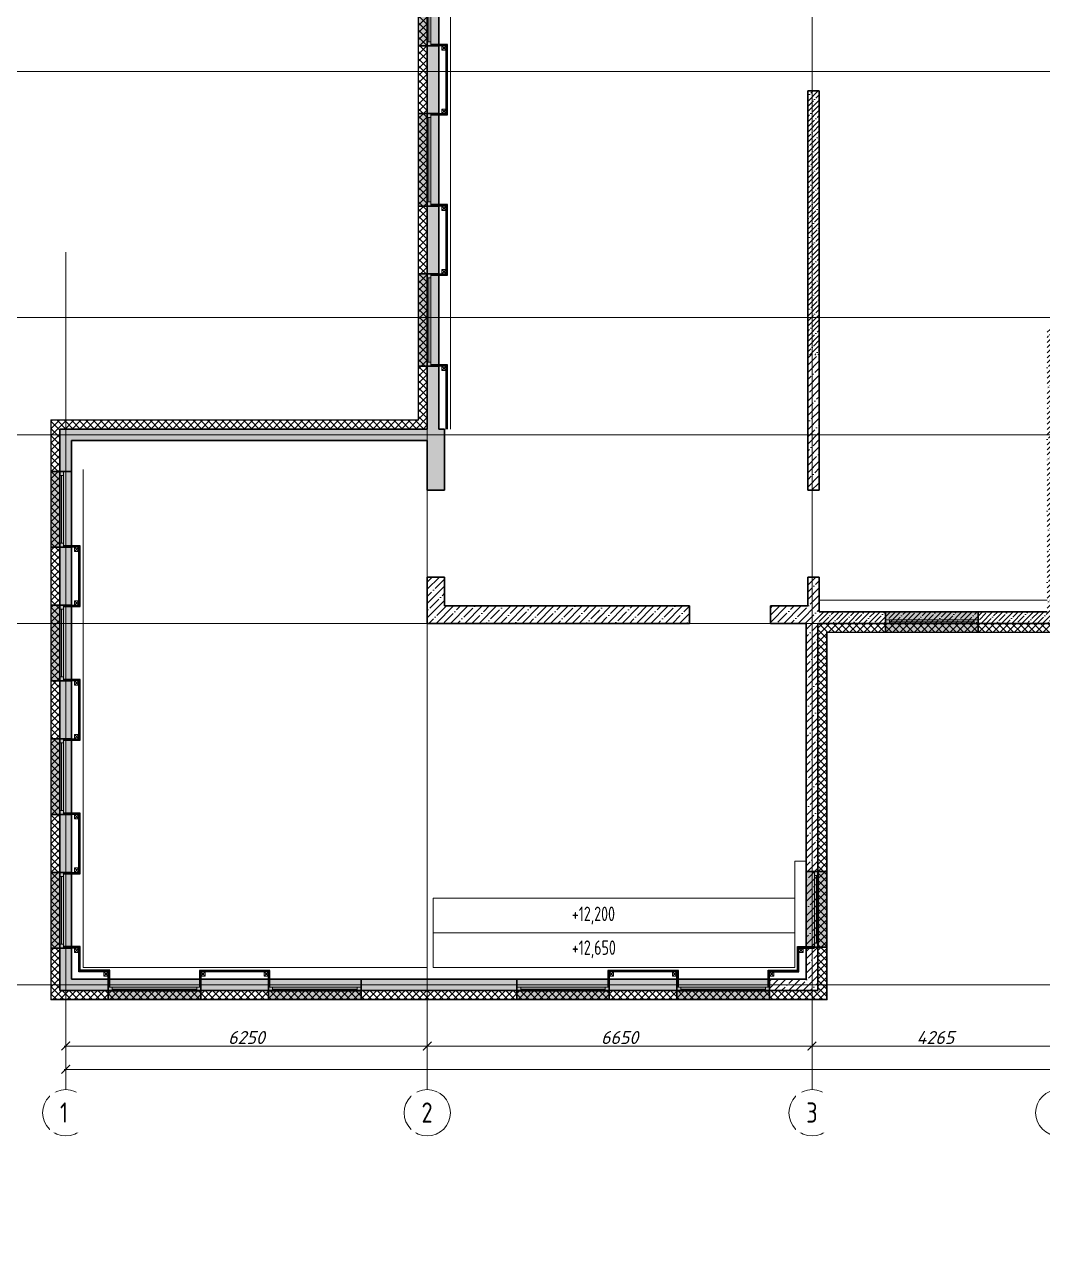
# Model space of a CAD drawing. Header units: millimetres. Extents: x 0 to 546, y 0 to 356.
# Drawn here: x 473.86 to 491.46, y 242.24 to 263.24 of the extents above; entities that cross this region are included whole.
import ezdxf
from ezdxf import colors
from ezdxf.entities.mleader import LeaderData, LeaderLine
from ezdxf.math import Vec2, Vec3

# ---------------------------------------------------------------- set-up
doc = ezdxf.new("R2010")
doc.units = ezdxf.units.MM
doc.linetypes.add('CENTER', pattern=[2, 1.25, -0.25, 0.25, -0.25])
for name, color, linetype, lineweight in [('_0', 250, 'Continuous', 9), ('АР_Навесной фасад', 147, 'Continuous', 5), ('АР_Окна БЛОК', 250, 'Continuous', 13), ('АР_Оси', 195, 'Continuous', 9), ('АР_Оси размеры', 164, 'Continuous', 9), ('АР_Отметки', 250, 'Continuous', 15), ('АР_Подоконники', 163, 'Continuous', 9), ('АР_Сущ Несущая стена', 216, 'Continuous', 30), ('АР_Утеплитель', 250, 'Continuous', 9), ('АР_Штриховка монолит', 250, 'Continuous', 9), ('ТХ_мебель_стац', 250, 'Continuous', 13)]:
    doc.layers.add(name, color=color, linetype=linetype, lineweight=lineweight)
doc.styles.add('ISOCPEUR', font='isocpeur.ttf', dxfattribs={"width": 0.7})
doc.styles.add('ГОСТ 2.304', font='isocpeur.ttf', dxfattribs={"width": 0.7})
doc.styles.add('Мой', font='isocpeui.ttf')
doc.dimstyles.new('Размер в модели', dxfattribs={"dimscale": 0.5, "dimtxt": 0.45, "dimasz": 0.3, "dimexe": 0.05, "dimexo": 0.05, "dimgap": 0.07, "dimtad": 1, "dimdec": 0, "dimlfac": 1000, "dimzin": 1, "dimdsep": 46, "dimtxsty": 'Мой', "dimblk": 'ARCHTICK', "dimcen": 0, "dimdle": 0.05, "dimclrd": 7, "dimclre": 7, "dimclrt": 7, "dimadec": 7, "dimazin": 0, "dimtfac": 1, "dimtdec": 0, "dimtmove": 0, "dimatfit": 3, "dimfxl": 1, "dimfxlon": 1, "dimtolj": 1, "dimtzin": 9, "dimlwd": 13, "dimlwe": -1, "dimarcsym": 1})
pattern_1 = [(45, (279.56179, 191.4235), (-0.08838835, 0.08838835), []), (45, (279.65018, 191.4235), (-0.08838835, 0.08838835), [0.15625, -0.03125, 0, -0.03125])]
pattern_2 = [(45, (256.17717, 191.4235), (-0.12374369, 0.12374369), []), (45, (256.30092, 191.4235), (-0.12374369, 0.12374369), [0.21875, -0.04375, 0, -0.04375])]

# ---------------------------------------------------------------- blocks, each defined once
blk = doc.blocks.new('_ArchTick')
at = {"color": 0, "linetype": 'ByBlock', "const_width": 0.15}
blk.add_lwpolyline([(-0.5, -0.5), (0.5, 0.5)], dxfattribs=at)
blk = doc.blocks.new('*D225')
at = {"layer": 'АР_Оси размеры', "color": 7, "ltscale": 100, "transparency": 16777216}
for p, q in [((474.572, 245.956), (474.572, 245.546)), ((480.822, 245.956), (480.822, 245.546))]:
    blk.add_line(p, q, dxfattribs=at)
at = {"layer": 'АР_Оси размеры', "color": 7, "lineweight": 13, "ltscale": 100, "transparency": 16777216}
blk.add_line((474.547, 245.571), (480.847, 245.571), dxfattribs=at)
at = {"layer": 'АР_Оси размеры', "color": 7, "lineweight": 13, "ltscale": 100, "transparency": 16777216, "xscale": 0.15, "yscale": 0.15, "zscale": 0.15, "rotation": 180}
blk.add_blockref('_ArchTick', (474.572, 245.571), dxfattribs=at)
at = {"layer": 'АР_Оси размеры', "color": 7, "lineweight": 13, "ltscale": 100, "transparency": 16777216, "xscale": 0.15, "yscale": 0.15, "zscale": 0.15}
blk.add_blockref('_ArchTick', (480.822, 245.571), dxfattribs=at)
at = {"layer": 'АР_Оси размеры', "color": 7, "ltscale": 100, "transparency": 16777216, "insert": (477.697, 245.718), "char_height": 0.225, "attachment_point": 5, "style": 'Мой'}
blk.add_mtext('\\A1;6250', dxfattribs=at)
blk = doc.blocks.new('*D226')
at = {"layer": 'АР_Оси размеры', "color": 7, "ltscale": 100, "transparency": 16777216}
for p, q in [((480.822, 245.956), (480.822, 245.546)), ((487.472, 246.071), (487.472, 245.546))]:
    blk.add_line(p, q, dxfattribs=at)
at = {"layer": 'АР_Оси размеры', "color": 7, "lineweight": 13, "ltscale": 100, "transparency": 16777216}
blk.add_line((480.797, 245.571), (487.497, 245.571), dxfattribs=at)
at = {"layer": 'АР_Оси размеры', "color": 7, "lineweight": 13, "ltscale": 100, "transparency": 16777216, "xscale": 0.15, "yscale": 0.15, "zscale": 0.15, "rotation": 180}
blk.add_blockref('_ArchTick', (480.822, 245.571), dxfattribs=at)
at = {"layer": 'АР_Оси размеры', "color": 7, "lineweight": 13, "ltscale": 100, "transparency": 16777216, "xscale": 0.15, "yscale": 0.15, "zscale": 0.15}
blk.add_blockref('_ArchTick', (487.472, 245.571), dxfattribs=at)
at = {"layer": 'АР_Оси размеры', "color": 7, "ltscale": 100, "transparency": 16777216, "insert": (484.147, 245.718), "char_height": 0.225, "attachment_point": 5, "style": 'Мой'}
blk.add_mtext('\\A1;6650', dxfattribs=at)
blk = doc.blocks.new('*D227')
at = {"layer": 'АР_Оси размеры', "color": 7, "ltscale": 100, "transparency": 16777216}
for p, q in [((487.472, 246.071), (487.472, 245.546)), ((491.737, 246.071), (491.737, 245.546))]:
    blk.add_line(p, q, dxfattribs=at)
at = {"layer": 'АР_Оси размеры', "color": 7, "lineweight": 13, "ltscale": 100, "transparency": 16777216}
blk.add_line((487.447, 245.571), (491.762, 245.571), dxfattribs=at)
at = {"layer": 'АР_Оси размеры', "color": 7, "lineweight": 13, "ltscale": 100, "transparency": 16777216, "xscale": 0.15, "yscale": 0.15, "zscale": 0.15, "rotation": 180}
blk.add_blockref('_ArchTick', (487.472, 245.571), dxfattribs=at)
at = {"layer": 'АР_Оси размеры', "color": 7, "lineweight": 13, "ltscale": 100, "transparency": 16777216, "xscale": 0.15, "yscale": 0.15, "zscale": 0.15}
blk.add_blockref('_ArchTick', (491.737, 245.571), dxfattribs=at)
at = {"layer": 'АР_Оси размеры', "color": 7, "ltscale": 100, "transparency": 16777216, "insert": (489.605, 245.718), "char_height": 0.225, "attachment_point": 5, "style": 'Мой'}
blk.add_mtext('\\A1;4265', dxfattribs=at)
blk = doc.blocks.new('*D202')
at = {"layer": 'АР_Оси размеры', "color": 7, "lineweight": 13, "ltscale": 100, "transparency": 16777216}
blk.add_line((474.547, 245.168), (543.012, 245.168), dxfattribs=at)
at = {"layer": 'АР_Оси размеры', "color": 7, "ltscale": 100, "transparency": 16777216}
for p, q in [((474.572, 244.868), (474.572, 245.193)), ((542.987, 244.868), (542.987, 245.193))]:
    blk.add_line(p, q, dxfattribs=at)
at = {"layer": 'АР_Оси размеры', "color": 7, "lineweight": 13, "ltscale": 100, "transparency": 16777216, "xscale": 0.15, "yscale": 0.15, "zscale": 0.15, "rotation": 180}
blk.add_blockref('_ArchTick', (474.572, 245.168), dxfattribs=at)
at = {"layer": 'АР_Оси размеры', "color": 7, "lineweight": 13, "ltscale": 100, "transparency": 16777216, "xscale": 0.15, "yscale": 0.15, "zscale": 0.15}
blk.add_blockref('_ArchTick', (542.987, 245.168), dxfattribs=at)
at = {"layer": 'АР_Оси размеры', "color": 7, "ltscale": 100, "transparency": 16777216, "insert": (508.78, 245.316), "char_height": 0.225, "attachment_point": 5, "style": 'Мой'}
blk.add_mtext('\\A1;68415', dxfattribs=at)
blk = doc.blocks.new('_DotSmall')
at = {"color": 0, "linetype": 'ByBlock', "const_width": 0.5}
blk.add_lwpolyline([(-0.0625, 0, 1), (0.0625, 0, 1)], format="xyb", close=True, dxfattribs=at)
blk = doc.blocks.new('A$Ce02d65bd')
at = {"ltscale": 100}
for points in [[(0, 0), (0, 75), (75, 75), (75, 0), (0, 0)], [(0, 0), (75, 75)], [(0, 75), (75, 0)]]:
    blk.add_lwpolyline(points, dxfattribs=at)
blk = doc.blocks.new('*U39')
at = {"true_color": 0xffffff}
h = blk.add_hatch(color=7, dxfattribs=at)
h.dxf.hatch_style = 1
h.paths.add_polyline_path([(-1600, -140), (0, -140), (0, 220), (-1600, 220)])
at = {"lineweight": 30}
for p, q in [((-1600, -140), (-1600, 220)), ((0, -140), (0, 220))]:
    blk.add_line(p, q, dxfattribs=at)
for p, q in [((0, 220), (-1600, 220)), ((-1600, 70), (0, 70)), ((-1600, 0), (0, 0)), ((-1530, 0), (-1530, 70)), ((-1530, 35), (-70, 35)), ((-70, 0), (-70, 70)), ((-1600, -140), (0, -140)), ((-1600, -140), (-1600, -140)), ((-1600, -140), (-1600, -140)), ((0, -140), (0, -140)), ((0, -140), (0, -140))]:
    blk.add_line(p, q)
blk = doc.blocks.new('*U40')
at = {"true_color": 0xffffff}
h = blk.add_hatch(color=7, dxfattribs=at)
h.dxf.hatch_style = 1
h.paths.add_polyline_path([(-1310, -140), (0, -140), (0, 220), (-1310, 220)])
at = {"lineweight": 30}
for p, q in [((-1310, -140), (-1310, 220)), ((0, -140), (0, 220))]:
    blk.add_line(p, q, dxfattribs=at)
for p, q in [((0, 220), (-1310, 220)), ((-1310, 70), (0, 70)), ((-1310, 0), (0, 0)), ((-1240, 0), (-1240, 70)), ((-1240, 35), (-70, 35)), ((-70, 0), (-70, 70)), ((-1310, -140), (0, -140)), ((-1310, -140), (-1310, -140)), ((-1310, -140), (-1310, -140)), ((0, -140), (0, -140)), ((0, -140), (0, -140))]:
    blk.add_line(p, q)
blk = doc.blocks.new('*U41')
at = {"true_color": 0xffffff}
h = blk.add_hatch(color=7, dxfattribs=at)
h.dxf.hatch_style = 1
h.paths.add_polyline_path([(-1310, 140), (0, 140), (0, -220), (-1310, -220)])
at = {"lineweight": 30}
for p, q in [((-1310, 140), (-1310, -220)), ((0, 140), (0, -220))]:
    blk.add_line(p, q, dxfattribs=at)
for p, q in [((-1310, 140), (0, 140)), ((-1310, 140), (-1310, 140)), ((-1310, 140), (-1310, 140)), ((-1310, 0), (0, 0)), ((0, 140), (0, 140)), ((0, 140), (0, 140)), ((-1310, -70), (0, -70)), ((-1240, 0), (-1240, -70)), ((-1240, -35), (-70, -35)), ((-70, 0), (-70, -70)), ((0, -220), (-1310, -220))]:
    blk.add_line(p, q)
blk = doc.blocks.new('*U42')
at = {"true_color": 0xffffff}
h = blk.add_hatch(color=7, dxfattribs=at)
h.dxf.hatch_style = 1
h.paths.add_polyline_path([(-1600, 140), (0, 140), (0, -220), (-1600, -220)])
at = {"lineweight": 30}
for p, q in [((-1600, 140), (-1600, -220)), ((0, 140), (0, -220))]:
    blk.add_line(p, q, dxfattribs=at)
for p, q in [((-1600, 140), (0, 140)), ((-1600, 140), (-1600, 140)), ((-1600, 140), (-1600, 140)), ((-1600, 0), (0, 0)), ((0, 140), (0, 140)), ((0, 140), (0, 140)), ((-1600, -70), (0, -70)), ((-1530, 0), (-1530, -70)), ((-1530, -35), (-70, -35)), ((-70, 0), (-70, -70)), ((0, -220), (-1600, -220))]:
    blk.add_line(p, q)
blk = doc.blocks.new('прпр')
at = {"layer": 'АР_Утеплитель', "ltscale": 100}
h = blk.add_hatch(dxfattribs=at)
h.set_pattern_fill('ANSI37', color=256, scale=0.7)
h.set_pattern_definition([(45, (-470.524225, 295.78271), (-0.061871843, 0.061871843), []), (135, (-470.524225, 295.78271), (-0.061871843, -0.061871843), [])])
h.paths.add_polyline_path([(474.4724, 256.2392), (480.8224, 256.2392), (480.8224, 274.1092), (486.4622, 274.1092), (486.4622, 274.2592), (480.6724, 274.2592), (480.6724, 256.3892), (474.3224, 256.3892), (474.3224, 246.3792), (487.7224, 246.3792), (487.7224, 252.7292), (495.8424, 252.7292), (495.8424, 257.9192), (504.1098, 257.9192), (504.1098, 257.6692), (504.2598, 257.6692), (504.2598, 258.0692), (495.6924, 258.0692), (495.6924, 252.8792), (487.5724, 252.8792), (487.5724, 246.5292), (474.4724, 246.5292)])
at = {"layer": 'АР_Штриховка монолит', "ltscale": 100}
h = blk.add_hatch(dxfattribs=at)
h.set_pattern_fill('ANSI35', scale=0.5)
h.set_pattern_definition(pattern_1)
h.paths.add_polyline_path([(481.0224, 273.9092), (480.8224, 273.9092), (480.8223, 256.2392), (474.4724, 256.2392), (474.4724, 256.0392), (474.6724, 256.0392), (480.8224, 256.0392), (480.8224, 255.1792), (481.1224, 255.1792), (481.1224, 256.2392), (481.0224, 256.2392)])
h = blk.add_hatch(dxfattribs=at)
h.set_pattern_fill('ANSI35', scale=0.5)
h.set_pattern_definition(pattern_1)
h.paths.add_polyline_path([(487.5974, 262.0842), (487.3974, 262.0842), (487.3974, 257.5168), (487.5974, 257.5168)])
h = blk.add_hatch(dxfattribs=at)
h.set_pattern_fill('ANSI35', scale=0.5)
h.set_pattern_definition(pattern_1)
h.paths.add_polyline_path([(495.4924, 253.0792), (491.7374, 253.0792), (491.7374, 257.9603), (491.5374, 257.9603), (491.5374, 253.0792), (487.5974, 253.0792), (487.5974, 252.8792), (495.4924, 252.8792)])
h = blk.add_hatch(dxfattribs=at)
h.set_pattern_fill('ANSI35', scale=0.7)
h.set_pattern_definition([(45, (-486.8054, 349.18908), (-0.123743687, 0.123743687), []), (45, (-486.68166, 349.18908), (-0.123743687, 0.123743687), [0.21875, -0.04375, 0, -0.04375])])
h.paths.add_polyline_path([(487.5974, 257.5342), (487.3974, 257.5342), (487.3974, 255.1792), (487.5974, 255.1792)])
h = blk.add_hatch(dxfattribs=at)
h.set_pattern_fill('ANSI35', scale=0.5)
h.set_pattern_definition(pattern_1)
h.paths.add_polyline_path([(474.6724, 256.0392), (474.4724, 256.0392), (474.4724, 246.5292), (486.6256, 246.5292), (486.6256, 246.7292), (474.6724, 246.7292)])
h = blk.add_hatch(dxfattribs=at)
h.set_pattern_fill('ANSI35', scale=0.7)
h.set_pattern_definition(pattern_2)
h.paths.add_polyline_path([(483.8238, 253.1792), (481.1224, 253.1792), (481.1224, 253.6792), (480.8224, 253.6792), (480.8224, 252.8792), (483.8238, 252.8792)])
h = blk.add_hatch(dxfattribs=at)
h.set_pattern_fill('ANSI35', scale=0.7)
h.set_pattern_definition([(45, (-481.8754, 356.62908), (-0.123743687, 0.123743687), []), (45, (-481.75166, 356.62908), (-0.123743687, 0.123743687), [0.21875, -0.04375, 0, -0.04375])])
h.paths.add_polyline_path([(486.7524, 252.8792), (487.3724, 252.8792), (487.3724, 246.7292), (486.7374, 246.7292), (486.7374, 246.5292), (487.5724, 246.5292), (487.5724, 252.8792), (487.5974, 252.8792), (487.5974, 253.0792), (487.5974, 253.6792), (487.3974, 253.6792), (487.3974, 253.1792), (486.7524, 253.1792)])
h = blk.add_hatch(dxfattribs=at)
h.set_pattern_fill('ANSI35', scale=0.7)
h.set_pattern_definition(pattern_2)
h.paths.add_polyline_path([(485.3524, 253.1792), (483.7674, 253.1792), (483.7674, 252.8792), (485.3524, 252.8792)])
for points in [[(480.8824, 261.6692), (481.1731, 261.6692), (481.1731, 262.8892), (480.8824, 262.8892)], [(480.8824, 261.6692), (481.1732, 261.6692), (481.1732, 262.8892), (480.8824, 262.8892)], [(480.8368, 261.6942), (481.1482, 261.6942), (481.1482, 262.8642), (480.7703, 262.8642)], [(480.8824, 261.6817), (481.1606, 261.6817), (481.1606, 262.8767), (480.8824, 262.8767)], [(480.8824, 261.6817), (481.1607, 261.6817), (481.1607, 262.8767), (480.8824, 262.8767)], [(480.8824, 261.6942), (481.1481, 261.6942), (481.1481, 262.8642), (480.8824, 262.8642)], [(480.8368, 258.9242), (481.1482, 258.9242), (481.1482, 260.0942), (480.7703, 260.0942)], [(480.8824, 258.8992), (481.1731, 258.8992), (481.1731, 260.1192), (480.8824, 260.1192)], [(480.8824, 258.8992), (481.1732, 258.8992), (481.1732, 260.1192), (480.8824, 260.1192)], [(480.8824, 258.9117), (481.1606, 258.9117), (481.1606, 260.1067), (480.8824, 260.1067)], [(480.8824, 258.9117), (481.1607, 258.9117), (481.1607, 260.1067), (480.8824, 260.1067)], [(480.8824, 258.9242), (481.1481, 258.9242), (481.1481, 260.0942), (480.8824, 260.0942)], [(481.1728, 256.2392), (481.1728, 257.3492), (480.882, 257.3492)], [(481.1603, 256.2392), (481.1603, 257.3367), (480.882, 257.3367)], [(481.1478, 256.2392), (481.1478, 257.3242), (480.882, 257.3242)], [(474.5323, 253.1691), (474.823, 253.1691), (474.823, 254.2191), (474.5323, 254.2191)], [(474.5323, 253.1691), (474.8231, 253.1691), (474.8231, 254.2191), (474.5323, 254.2191)], [(474.5323, 253.1816), (474.8105, 253.1816), (474.8105, 254.2066), (474.5323, 254.2066)], [(474.5323, 253.1816), (474.8106, 253.1816), (474.8106, 254.2066), (474.5323, 254.2066)], [(474.5323, 253.1941), (474.798, 253.1941), (474.798, 254.1941), (474.5323, 254.1941)], [(474.5323, 253.1941), (474.7981, 253.1941), (474.7981, 254.1941), (474.5323, 254.1941)], [(474.4866, 250.8841), (474.798, 250.8841), (474.798, 251.8841), (474.4201, 251.8841)], [(474.5322, 250.8591), (474.823, 250.8591), (474.823, 251.9091), (474.5322, 251.9091)], [(474.5322, 250.8591), (474.823, 250.8591), (474.823, 251.9091), (474.5322, 251.9091)], [(474.5322, 250.8716), (474.8105, 250.8716), (474.8105, 251.8966), (474.5322, 251.8966)], [(474.5322, 250.8716), (474.8105, 250.8716), (474.8105, 251.8966), (474.5322, 251.8966)], [(474.5322, 250.8841), (474.798, 250.8841), (474.798, 251.8841), (474.5322, 251.8841)], [(474.4867, 248.5741), (474.7981, 248.5741), (474.7981, 249.5741), (474.4202, 249.5741)], [(474.5322, 248.5491), (474.823, 248.5491), (474.823, 249.5991), (474.5322, 249.5991)], [(474.5322, 248.5616), (474.8105, 248.5616), (474.8105, 249.5866), (474.5322, 249.5866)], [(474.5322, 248.5741), (474.798, 248.5741), (474.798, 249.5741), (474.5322, 249.5741)], [(474.5323, 248.5491), (474.8231, 248.5491), (474.8231, 249.5991), (474.5323, 249.5991)], [(474.5323, 248.5616), (474.8106, 248.5616), (474.8106, 249.5866), (474.5323, 249.5866)], [(475.3324, 246.5892), (475.3324, 246.8799), (474.8231, 246.8799), (474.8231, 247.2891), (474.5324, 247.2891)], [(475.3324, 246.5892), (475.3324, 246.8799), (474.8231, 246.8799), (474.8231, 247.2891), (474.5324, 247.2891)], [(475.3199, 246.5892), (475.3199, 246.8674), (474.8106, 246.8674), (474.8106, 247.2766), (474.5324, 247.2766)], [(475.3199, 246.5892), (475.3199, 246.8674), (474.8106, 246.8674), (474.8106, 247.2766), (474.5324, 247.2766)], [(475.3074, 246.5893), (475.3074, 246.8549), (474.7981, 246.8549), (474.7981, 247.2641), (474.5324, 247.2641)], [(475.3074, 246.5893), (475.3074, 246.8549), (474.7981, 246.8549), (474.7981, 247.2641), (474.5324, 247.2641)], [(486.7124, 246.5892), (486.7124, 246.8799), (487.2217, 246.8799), (487.2217, 247.2891), (487.5124, 247.2891)], [(486.7249, 246.5892), (486.7249, 246.8674), (487.2342, 246.8674), (487.2342, 247.2766), (487.5124, 247.2766)], [(486.7374, 246.5893), (486.7374, 246.8549), (487.2467, 246.8549), (487.2467, 247.2641), (487.5124, 247.2641)], [(478.1024, 246.5892), (478.1024, 246.8783), (476.8824, 246.8783), (476.8824, 246.5892)], [(478.0899, 246.5892), (478.0899, 246.8658), (476.8949, 246.8658), (476.8949, 246.5892)], [(478.0774, 246.6088), (478.0774, 246.8533), (476.9074, 246.8533), (476.9074, 246.6464)], [(485.1624, 246.5892), (485.1624, 246.8783), (483.9424, 246.8783), (483.9424, 246.5892)], [(485.1499, 246.5892), (485.1499, 246.8658), (483.9549, 246.8658), (483.9549, 246.5892)], [(485.1374, 246.6088), (485.1374, 246.8533), (483.9674, 246.8533), (483.9674, 246.6464)]]:
    blk.add_lwpolyline(points)
at = {"layer": 'АР_Навесной фасад', "ltscale": 100}
for p, q in [((480.6624, 256.3992), (480.6624, 274.2692)), ((480.6724, 256.3892), (480.6724, 274.2592)), ((474.312, 256.3992), (480.6624, 256.3992)), ((474.322, 256.3892), (480.6724, 256.3892)), ((487.7224, 252.7292), (495.8424, 252.7292)), ((487.7224, 246.3792), (487.7224, 252.7292)), ((487.7324, 252.7192), (495.8524, 252.7192)), ((487.7324, 246.3692), (487.7324, 252.7192))]:
    blk.add_line(p, q, dxfattribs=at)
at = {"layer": 'АР_Навесной фасад', "color": 18, "ltscale": 100, "true_color": 0x000000}
for points in [[(474.3124, 246.3692), (474.312, 256.3992)], [(474.3224, 246.3792), (474.322, 256.3892)], [(487.7324, 246.3692), (474.3124, 246.3692)], [(487.7224, 246.3792), (474.3224, 246.3792)]]:
    blk.add_lwpolyline(points, dxfattribs=at)
at = {"layer": 'АР_Оси', "linetype": 'CENTER', "ltscale": 1000}
for p, q in [((480.8224, 244.8179), (480.8224, 278.7018)), ((487.4724, 244.8179), (487.4724, 274.2004)), ((462.0087, 262.4192), (545.6058, 262.4192)), ((474.5724, 244.8179), (474.5724, 259.296)), ((462.0087, 258.1692), (545.6058, 258.1692)), ((462.0087, 256.1392), (545.6058, 256.1392)), ((462.0087, 252.8792), (545.6058, 252.8792)), ((462.0087, 246.6292), (545.6058, 246.6292))]:
    blk.add_line(p, q, dxfattribs=at)
at = {"layer": 'АР_Оси', "ltscale": 0.5}
for centre in [(474.5724, 244.4179), (480.8224, 244.4179), (487.4724, 244.4179), (491.7374, 244.4179)]:
    blk.add_circle(centre, 0.4, dxfattribs=at)
at = {"layer": 'АР_Подоконники', "ltscale": 100}
for p, q in [((481.2224, 256.2392), (481.2224, 264.5642)), ((474.8724, 246.9292), (474.8724, 255.5369)), ((491.5374, 253.2792), (487.5974, 253.2792)), ((487.1724, 246.9292), (487.1724, 248.7683)), ((487.3724, 248.7683), (487.1724, 248.7683)), ((474.8724, 246.9292), (480.8224, 246.9292)), ((480.9424, 246.9292), (487.1724, 246.9292))]:
    blk.add_line(p, q, dxfattribs=at)
at = {"layer": 'АР_Сущ Несущая стена', "color": 7, "ltscale": 100}
for p, q in [((480.8224, 256.2392), (480.8224, 274.1092)), ((481.0224, 256.2392), (481.0224, 273.9092)), ((487.3974, 257.25), (487.3974, 262.0842)), ((487.3974, 262.0842), (487.5974, 262.0842)), ((487.5974, 257.25), (487.5974, 262.0842)), ((487.3974, 255.1792), (487.3974, 257.5342)), ((487.5974, 255.1792), (487.5974, 257.5342)), ((474.4724, 246.5292), (474.4724, 256.2392)), ((474.4724, 256.2392), (480.8224, 256.2392)), ((481.0224, 256.2392), (481.1224, 256.2392)), ((481.1224, 256.2392), (481.1224, 255.1792)), ((474.6724, 246.7292), (474.6724, 256.0392)), ((474.6724, 256.0392), (480.8224, 256.0392)), ((480.8224, 256.0392), (480.8224, 255.1792)), ((480.8224, 255.1792), (481.1224, 255.1792)), ((487.3974, 255.1792), (487.5974, 255.1792)), ((480.8224, 253.6792), (480.8224, 252.8792)), ((480.8224, 253.6792), (481.1224, 253.6792)), ((481.1224, 253.6792), (481.1224, 253.1792)), ((487.3974, 253.1792), (487.3974, 253.6792)), ((487.3974, 253.6792), (487.5974, 253.6792)), ((487.5974, 253.0792), (487.5974, 253.6792)), ((481.1224, 253.1792), (483.9364, 253.1792)), ((483.7674, 253.1792), (485.3524, 253.1792)), ((485.3524, 252.8792), (485.3524, 253.1792)), ((486.7524, 253.1792), (487.3974, 253.1792)), ((486.7524, 252.8792), (486.7524, 253.1792)), ((487.5974, 253.0792), (491.5374, 253.0792)), ((480.8224, 252.8792), (483.9364, 252.8792)), ((483.7674, 252.8792), (485.3524, 252.8792)), ((486.7524, 252.8792), (487.3724, 252.8792)), ((487.3724, 246.7292), (487.3724, 252.8792)), ((487.5724, 252.8792), (495.6924, 252.8792)), ((487.5724, 246.5292), (487.5724, 252.8792)), ((474.6724, 246.7292), (487.3724, 246.7292)), ((474.4724, 246.5292), (487.5724, 246.5292))]:
    blk.add_line(p, q, dxfattribs=at)
at = {"layer": 'ТХ_мебель_стац'}
for points in [[(480.9224, 247.5292), (487.1724, 247.5292), (487.1724, 248.1292), (480.9224, 248.1292)], [(480.9224, 246.9292), (487.1724, 246.9292), (487.1724, 247.5292), (480.9224, 247.5292)]]:
    blk.add_lwpolyline(points, close=True, dxfattribs=at)
at = {"layer": '_0', "color": 1, "lineweight": -3, "ltscale": 500, "yscale": 0.001, "zscale": 0.001}
for p, xscale, rotation in [((481.1481, 262.7892), 0.001, 89.99999999999999), ((481.1482, 262.7892), 0.001, 89.99999999999999), ((481.1481, 261.6942), 0.001, 89.99999999999999), ((481.1482, 261.6942), 0.001, 89.99999999999999), ((481.1481, 260.0192), 0.001, 89.99999999999999), ((481.1482, 260.0192), 0.001, 89.99999999999999), ((481.1481, 258.9242), 0.001, 89.99999999999999), ((481.1482, 258.9242), 0.001, 89.99999999999999), ((481.1478, 257.2492), 0.001, 89.99999999999999), ((474.798, 254.1191), 0.001, 89.99999999999999), ((474.7981, 254.1191), 0.001, 89.99999999999999), ((474.798, 253.1941), 0.001, 89.99999999999999), ((474.7981, 253.1941), 0.001, 89.99999999999999), ((474.798, 251.8091), 0.001, 89.99999999999999), ((474.798, 251.8091), 0.001, 89.99999999999999), ((474.798, 250.8841), 0.001, 89.99999999999999), ((474.798, 250.8841), 0.001, 89.99999999999999), ((474.798, 249.4991), 0.001, 89.99999999999999), ((474.7981, 249.4991), 0.001, 89.99999999999999), ((474.798, 248.5741), 0.001, 89.99999999999999), ((474.7981, 248.5741), 0.001, 89.99999999999999), ((474.798, 247.1891), 0.001, 89.99999999999999), ((474.7981, 247.1891), 0.001, 89.99999999999999), ((474.7981, 247.1891), 0.001, 89.99999999999999), ((487.2467, 247.1891), -0.001, 269.9999999999999), ((475.3074, 246.8549), 0.001, 180), ((475.3074, 246.8549), 0.001, 180), ((476.9824, 246.8533), 0.001, 180), ((478.0774, 246.8533), 0.001, 180), ((484.0424, 246.8533), 0.001, 180), ((485.1374, 246.8533), 0.001, 180), ((486.7374, 246.8549), -0.001, 180)]:
    blk.add_blockref('A$Ce02d65bd', p, dxfattribs=dict(at, xscale=xscale, rotation=rotation))
at = {"layer": 'АР_Окна БЛОК', "yscale": 0.001, "zscale": 0.001}
for name, p, xscale, rotation in [('*U42', (480.8824, 262.8642), 0.001, 269.9999999999999), ('*U42', (480.8824, 260.0942), 0.001, 269.9999999999999), ('*U42', (480.8824, 257.3242), 0.001, 269.9999999999999), ('*U41', (474.5323, 254.1941), 0.001, 269.9999999999999), ('*U41', (474.5323, 251.8841), 0.001, 269.9999999999999), ('*U39', (490.3424, 252.9392), -0.001, 180), ('*U41', (474.5323, 249.5741), 0.001, 269.9999999999999), ('*U41', (474.5324, 247.2641), 0.001, 269.9999999999999), ('*U40', (487.5124, 248.5892), -0.001, 269.9999999999999), ('*U39', (476.9074, 246.5892), -0.001, 180), ('*U39', (479.6774, 246.5892), -0.001, 180), ('*U39', (483.9674, 246.5892), -0.001, 180), ('*U39', (486.7374, 246.5892), -0.001, 180)]:
    blk.add_blockref(name, p, dxfattribs=dict(at, xscale=xscale, rotation=rotation))
at = {"layer": 'АР_Оси размеры', "ltscale": 100}
for base, p1, p2, picture, middle in [((487.4724, 245.5706), (480.8224, 245.9805), (487.4724, 246.3944), '*D226', (484.1474, 245.7181)), ((491.7374, 245.5706), (487.4724, 246.3944), (491.7374, 246.3944), '*D227', (489.6049, 245.7181)), ((480.8224, 245.5706), (474.5724, 245.9805), (480.8224, 245.9805), '*D225', (477.6974, 245.7181))]:
    dim = blk.add_linear_dim(base=base, p1=p1, p2=p2, dimstyle='Размер в модели', dxfattribs=at)
    dim.commit()
    dim.dimension.update_dxf_attribs({"geometry": picture, "text_midpoint": middle})
at = {"layer": 'АР_Оси', "char_height": 0.35, "attachment_point": 1, "line_spacing_factor": 1.149209, "style": 'ГОСТ 2.304', "bg_fill": 2}
for s, insert in [('{\\W0.8;1}', (474.4726, 244.5957)), ('{\\W0.8;3}', (487.3726, 244.5957))]:
    blk.add_mtext(s, dxfattribs=dict(at, insert=insert))
at = {"layer": 'АР_Оси', "insert": (480.7226, 244.5957), "char_height": 0.35, "width": 0.114629, "attachment_point": 1, "line_spacing_factor": 1.149209, "style": 'ГОСТ 2.304', "bg_fill": 2}
blk.add_mtext('{\\W0.8;2}', dxfattribs=at)
at = {"layer": 'АР_Оси размеры', "ltscale": 100}
dim = blk.add_linear_dim(base=(542.9874, 245.1685), p1=(474.5724, 244.8429), p2=(542.9874, 244.8429), dimstyle='Размер в модели', dxfattribs=at)
dim.commit()
dim.dimension.update_dxf_attribs({"geometry": '*D202', "text_midpoint": (508.7799, 245.316)})
at = {"layer": 'АР_Отметки'}
ml = blk.add_multileader_mtext('Standard', dxfattribs=at)
ml.set_content('Л.4', color=256, style='ISOCPEUR')
ml.set_leader_properties(color=256, linetype='Continuous', lineweight=-1)
ml.set_arrow_properties(name='DOTSMALL')
ml.build(insert=Vec2(0, 0))
ml.multileader.update_dxf_attribs({"has_text_frame": 1, "text_left_attachment_type": 4, "text_right_attachment_type": 4, "dogleg_length": 100, "arrow_head_size": 0.18})
ctx = ml.context
ctx.base_point, ctx.char_height, ctx.arrow_head_size, ctx.landing_gap_size, ctx.plane_origin = Vec3(147622.5144, 168748.553), 0.25, 0.18, 0.05, Vec3(526.7959, 309.402)
ctx.left_attachment, ctx.right_attachment = 4, 4
notes = []
notes.append((ctx, [(0, (0, 0, 0), (0, 0), (1, 0), 1, [])]))
ctx.mtext.insert, ctx.mtext.width, ctx.mtext.line_spacing_style, ctx.mtext.flow_direction = Vec3(499.4622, 321.3584), 0.852697, 2, 5
ml = blk.add_multileader_mtext('Standard', dxfattribs=at)
ml.set_content('+11,550', color=256, style='ISOCPEUR')
ml.set_leader_properties(color=256, linetype='Continuous', lineweight=-1)
ml.set_arrow_properties(name='DOTSMALL')
ml.build(insert=Vec2(0, 0))
ml.multileader.update_dxf_attribs({"has_text_frame": 1, "text_left_attachment_type": 4, "text_right_attachment_type": 4, "dogleg_length": 100, "arrow_head_size": 0.18})
ctx = ml.context
ctx.base_point, ctx.char_height, ctx.arrow_head_size, ctx.landing_gap_size, ctx.plane_origin = Vec3(147621.9099, 168747.9026), 0.25, 0.18, 0.05, Vec3(496.6465, 319.7835)
ctx.left_attachment, ctx.right_attachment = 4, 4
notes.append((ctx, [(0, (0, 0, 0), (0, 0), (1, 0), 1, [])]))
ctx.mtext.insert, ctx.mtext.width, ctx.mtext.line_spacing_style, ctx.mtext.flow_direction = Vec3(498.8577, 320.708), 0.852697, 2, 5
ml = blk.add_multileader_mtext('Standard', dxfattribs=at)
ml.set_content('+11,550', color=256, style='ISOCPEUR')
ml.set_leader_properties(color=256, linetype='Continuous', lineweight=-1)
ml.set_arrow_properties(name='DOTSMALL')
ml.build(insert=Vec2(0, 0))
ml.multileader.update_dxf_attribs({"has_text_frame": 1, "text_left_attachment_type": 4, "text_right_attachment_type": 4, "dogleg_length": 100, "arrow_head_size": 0.18})
ctx = ml.context
ctx.base_point, ctx.char_height, ctx.arrow_head_size, ctx.landing_gap_size, ctx.plane_origin = Vec3(147621.9099, 168747.9026), 0.25, 0.18, 0.05, Vec3(496.6465, 319.7835)
ctx.left_attachment, ctx.right_attachment = 4, 4
notes.append((ctx, [(0, (0, 0, 0), (0, 0), (1, 0), 1, [])]))
ctx.mtext.insert, ctx.mtext.width, ctx.mtext.line_spacing_style, ctx.mtext.flow_direction = Vec3(498.8577, 320.708), 0.852697, 2, 5
ml = blk.add_multileader_mtext('Standard', dxfattribs=at)
ml.set_content('+13,200', color=256, style='ISOCPEUR')
ml.set_leader_properties(color=256, linetype='Continuous', lineweight=-1)
ml.set_arrow_properties(name='DOTSMALL')
ml.build(insert=Vec2(0, 0))
ml.multileader.update_dxf_attribs({"has_text_frame": 1, "text_left_attachment_type": 4, "text_right_attachment_type": 4, "dogleg_length": 100, "arrow_head_size": 0.18})
ctx = ml.context
ctx.base_point, ctx.char_height, ctx.arrow_head_size, ctx.landing_gap_size, ctx.plane_origin = Vec3(147627.0658, 168747.8362), 0.25, 0.18, 0.05, Vec3(501.6465, 320.5285)
ctx.left_attachment, ctx.right_attachment = 4, 4
notes.append((ctx, [(0, (0, 0, 0), (0, 0), (1, 0), 1, [])]))
ctx.mtext.insert, ctx.mtext.width, ctx.mtext.line_spacing_style, ctx.mtext.flow_direction = Vec3(504.0135, 320.6416), 0.852697, 2, 5
ml = blk.add_multileader_mtext('Standard', dxfattribs=at)
ml.set_content('+13,340', color=256, style='ISOCPEUR')
ml.set_leader_properties(color=256, linetype='Continuous', lineweight=-1)
ml.set_arrow_properties(name='DOTSMALL')
ml.build(insert=Vec2(0, 0))
ml.multileader.update_dxf_attribs({"has_text_frame": 1, "text_left_attachment_type": 4, "text_right_attachment_type": 4, "dogleg_length": 100, "arrow_head_size": 0.18})
ctx = ml.context
ctx.base_point, ctx.char_height, ctx.arrow_head_size, ctx.landing_gap_size, ctx.plane_origin = Vec3(147626.95, 168746.2444), 0.25, 0.18, 0.05, Vec3(502.3289, 319.0113)
ctx.left_attachment, ctx.right_attachment = 4, 4
notes.append((ctx, [(0, (0, 0, 0), (0, 0), (1, 0), 1, [])]))
ctx.mtext.insert, ctx.mtext.width, ctx.mtext.line_spacing_style, ctx.mtext.flow_direction = Vec3(503.8977, 319.0498), 0.852697, 2, 5
ml = blk.add_multileader_mtext('Standard', dxfattribs=at)
ml.set_content('+13,340', color=256, style='ISOCPEUR')
ml.set_leader_properties(color=256, linetype='Continuous', lineweight=-1)
ml.set_arrow_properties(name='DOTSMALL')
ml.build(insert=Vec2(0, 0))
ml.multileader.update_dxf_attribs({"has_text_frame": 1, "text_left_attachment_type": 4, "text_right_attachment_type": 4, "dogleg_length": 100, "arrow_head_size": 0.18})
ctx = ml.context
ctx.base_point, ctx.char_height, ctx.arrow_head_size, ctx.landing_gap_size, ctx.plane_origin = Vec3(147616.3096, 168716.4154), 0.25, 0.18, 0.05, Vec3(493.126, 287.1768)
ctx.left_attachment, ctx.right_attachment = 4, 4
notes.append((ctx, [(0, (0, 0, 0), (0, 0), (1, 0), 1, [])]))
ctx.mtext.insert, ctx.mtext.width, ctx.mtext.defined_height, ctx.mtext.line_spacing_style, ctx.mtext.flow_direction = Vec3(493.2574, 289.2208), 0.696035, 0.7765, 2, 5
ml = blk.add_multileader_mtext('Standard', dxfattribs=at)
ml.set_content('+9,800', color=256, style='ISOCPEUR')
ml.set_leader_properties(color=256, linetype='Continuous', lineweight=-1)
ml.set_arrow_properties(name='DOTSMALL')
ml.build(insert=Vec2(0, 0))
ml.multileader.update_dxf_attribs({"has_text_frame": 1, "text_left_attachment_type": 4, "text_right_attachment_type": 4, "dogleg_length": 100, "arrow_head_size": 0.18})
ctx = ml.context
ctx.base_point, ctx.char_height, ctx.arrow_head_size, ctx.landing_gap_size, ctx.plane_origin = Vec3(147652.2274, 168700.8602), 0.25, 0.18, 0.05, Vec3(528.8758, 272.6715)
ctx.left_attachment, ctx.right_attachment = 4, 4
notes.append((ctx, [(0, (0, 0, 0), (0, 0), (1, 0), 1, [])]))
ctx.mtext.insert, ctx.mtext.width, ctx.mtext.line_spacing_style, ctx.mtext.flow_direction = Vec3(529.1751, 273.6656), 0.852697, 2, 5
ml = blk.add_multileader_mtext('Standard', dxfattribs=at)
ml.set_content('+9,800', color=256, style='ISOCPEUR')
ml.set_leader_properties(color=256, linetype='Continuous', lineweight=-1)
ml.set_arrow_properties(name='DOTSMALL')
ml.build(insert=Vec2(0, 0))
ml.multileader.update_dxf_attribs({"has_text_frame": 1, "text_left_attachment_type": 4, "text_right_attachment_type": 4, "dogleg_length": 100, "arrow_head_size": 0.18})
ctx = ml.context
ctx.base_point, ctx.char_height, ctx.arrow_head_size, ctx.landing_gap_size, ctx.plane_origin = Vec3(147652.2274, 168700.8602), 0.25, 0.18, 0.05, Vec3(528.8758, 272.6715)
ctx.left_attachment, ctx.right_attachment = 4, 4
notes.append((ctx, [(0, (0, 0, 0), (0, 0), (1, 0), 1, [])]))
ctx.mtext.insert, ctx.mtext.width, ctx.mtext.line_spacing_style, ctx.mtext.flow_direction = Vec3(529.1751, 273.6656), 0.852697, 2, 5
ml = blk.add_multileader_mtext('Standard', dxfattribs=at)
ml.set_content('Л.2', color=256, style='ISOCPEUR')
ml.set_leader_properties(color=256, linetype='Continuous', lineweight=-1)
ml.set_arrow_properties(name='DOTSMALL')
ml.build(insert=Vec2(0, 0))
ml.multileader.update_dxf_attribs({"has_text_frame": 1, "text_left_attachment_type": 4, "text_right_attachment_type": 4, "dogleg_length": 100, "arrow_head_size": 0.18})
ctx = ml.context
ctx.base_point, ctx.char_height, ctx.arrow_head_size, ctx.landing_gap_size, ctx.plane_origin = Vec3(147611.0807, 168700.8497), 0.25, 0.18, 0.05, Vec3(513.7737, 259.8554)
ctx.left_attachment, ctx.right_attachment = 4, 4
notes.append((ctx, [(0, (0, 0, 0), (0, 0), (1, 0), 1, [])]))
ctx.mtext.insert, ctx.mtext.width, ctx.mtext.line_spacing_style, ctx.mtext.flow_direction = Vec3(488.0284, 273.6551), 0.852697, 2, 5
ml = blk.add_multileader_mtext('Standard', dxfattribs=at)
ml.set_content('+9,800', color=256, style='ISOCPEUR')
ml.set_leader_properties(color=256, linetype='Continuous', lineweight=-1)
ml.set_arrow_properties(name='DOTSMALL')
ml.build(insert=Vec2(0, 0))
ml.multileader.update_dxf_attribs({"has_text_frame": 1, "text_left_attachment_type": 4, "text_right_attachment_type": 4, "dogleg_length": 100, "arrow_head_size": 0.18})
ctx = ml.context
ctx.base_point, ctx.char_height, ctx.arrow_head_size, ctx.landing_gap_size, ctx.plane_origin = Vec3(147613.383, 168700.4602), 0.25, 0.18, 0.05, Vec3(487.1318, 272.0002)
ctx.left_attachment, ctx.right_attachment = 4, 4
notes.append((ctx, [(0, (0, 0, 0), (0, 0), (1, 0), 1, [])]))
ctx.mtext.insert, ctx.mtext.width, ctx.mtext.line_spacing_style, ctx.mtext.flow_direction = Vec3(490.3308, 273.2656), 0.852697, 2, 5
ml = blk.add_multileader_mtext('Standard', dxfattribs=at)
ml.set_content('Л.1', color=256, style='ISOCPEUR')
ml.set_leader_properties(color=256, linetype='Continuous', lineweight=-1)
ml.set_arrow_properties(name='DOTSMALL')
ml.build(insert=Vec2(0, 0))
ml.multileader.update_dxf_attribs({"has_text_frame": 1, "text_left_attachment_type": 4, "text_right_attachment_type": 4, "dogleg_length": 100, "arrow_head_size": 0.18})
ctx = ml.context
ctx.base_point, ctx.char_height, ctx.arrow_head_size, ctx.landing_gap_size, ctx.plane_origin = Vec3(147649.4614, 168700.0798), 0.25, 0.18, 0.05, Vec3(551.7493, 260.3104)
ctx.left_attachment, ctx.right_attachment = 4, 4
notes.append((ctx, [(0, (0, 0, 0), (0, 0), (1, 0), 1, [])]))
ctx.mtext.insert, ctx.mtext.width, ctx.mtext.line_spacing_style, ctx.mtext.flow_direction = Vec3(526.4092, 272.8852), 0.852697, 2, 5
ml = blk.add_multileader_mtext('Standard', dxfattribs=at)
ml.set_content('+11,750', color=256, style='ISOCPEUR')
ml.set_leader_properties(color=256, linetype='Continuous', lineweight=-1)
ml.set_arrow_properties(name='DOTSMALL')
ml.build(insert=Vec2(0, 0))
ml.multileader.update_dxf_attribs({"has_text_frame": 1, "text_left_attachment_type": 4, "text_right_attachment_type": 4, "dogleg_length": 100, "arrow_head_size": 0.18})
ctx = ml.context
ctx.base_point, ctx.char_height, ctx.arrow_head_size, ctx.landing_gap_size, ctx.plane_origin = Vec3(147650.37, 168695.2432), 0.25, 0.18, 0.05, Vec3(527.7468, 265.0962)
ctx.left_attachment, ctx.right_attachment = 4, 4
notes.append((ctx, [(0, (0, 0, 0), (0, 0), (1, 0), 1, [])]))
ctx.mtext.insert, ctx.mtext.width, ctx.mtext.line_spacing_style, ctx.mtext.flow_direction = Vec3(527.3177, 268.0487), 0.852697, 2, 5
ml = blk.add_multileader_mtext('Standard', dxfattribs=at)
ml.set_content('+11,750', color=256, style='ISOCPEUR')
ml.set_leader_properties(color=256, linetype='Continuous', lineweight=-1)
ml.set_arrow_properties(name='DOTSMALL')
ml.build(insert=Vec2(0, 0))
ml.multileader.update_dxf_attribs({"has_text_frame": 1, "text_left_attachment_type": 4, "text_right_attachment_type": 4, "dogleg_length": 100, "arrow_head_size": 0.18})
ctx = ml.context
ctx.base_point, ctx.char_height, ctx.arrow_head_size, ctx.landing_gap_size, ctx.plane_origin = Vec3(147611.6962, 168695.2212), 0.25, 0.18, 0.05, Vec3(490.0016, 266.6202)
ctx.left_attachment, ctx.right_attachment = 4, 4
notes.append((ctx, [(0, (0, 0, 0), (0, 0), (1, 0), 1, [])]))
ctx.mtext.insert, ctx.mtext.width, ctx.mtext.defined_height, ctx.mtext.line_spacing_style, ctx.mtext.flow_direction = Vec3(488.644, 268.0267), 0.696035, 0.9125, 2, 5
ml = blk.add_multileader_mtext('Standard', dxfattribs=at)
ml.set_content('+11,750', color=256, style='ISOCPEUR')
ml.set_leader_properties(color=256, linetype='Continuous', lineweight=-1)
ml.set_arrow_properties(name='DOTSMALL')
ml.build(insert=Vec2(0, 0))
ml.multileader.update_dxf_attribs({"has_text_frame": 1, "text_left_attachment_type": 4, "text_right_attachment_type": 4, "dogleg_length": 100, "arrow_head_size": 0.18})
ctx = ml.context
ctx.base_point, ctx.char_height, ctx.arrow_head_size, ctx.landing_gap_size, ctx.plane_origin = Vec3(147631.9906, 168691.3685), 0.25, 0.18, 0.05, Vec3(509.3675, 261.2214)
ctx.left_attachment, ctx.right_attachment = 4, 4
notes.append((ctx, [(0, (0, 0, 0), (0, 0), (1, 0), 1, [])]))
ctx.mtext.insert, ctx.mtext.width, ctx.mtext.line_spacing_style, ctx.mtext.flow_direction = Vec3(508.9384, 264.1739), 0.852697, 2, 5
ml = blk.add_multileader_mtext('Standard', dxfattribs=at)
ml.set_content('+12,200', color=256, style='ISOCPEUR')
ml.set_leader_properties(color=256, linetype='Continuous', lineweight=-1)
ml.set_arrow_properties(name='DOTSMALL')
ml.build(insert=Vec2(0, 0))
ml.multileader.update_dxf_attribs({"has_text_frame": 1, "text_left_attachment_type": 4, "text_right_attachment_type": 4, "dogleg_length": 100, "arrow_head_size": 0.18})
ctx = ml.context
ctx.base_point, ctx.char_height, ctx.arrow_head_size, ctx.landing_gap_size, ctx.plane_origin, ctx.plane_x_axis, ctx.plane_y_axis = Vec3(147637.1535, 168687.7398), 0.25, 0.18, 0.05, Vec3(526.1988, 285.4478), Vec3(0, 1), Vec3(-1, 0)
ctx.left_attachment, ctx.right_attachment = 4, 4
notes.append((ctx, [(0, (0, 0, 0), (0, 0), (1, 0), 1, [])]))
ctx.mtext.insert, ctx.mtext.text_direction, ctx.mtext.rotation, ctx.mtext.width, ctx.mtext.line_spacing_style, ctx.mtext.flow_direction = Vec3(513.7179, 260.2619), Vec3(0, 1), 1.5707963, 0.852697, 2, 5
ml = blk.add_multileader_mtext('Standard', dxfattribs=at)
ml.set_content('+12,200', color=256, style='ISOCPEUR')
ml.set_leader_properties(color=256, linetype='Continuous', lineweight=-1)
ml.set_arrow_properties(name='DOTSMALL')
ml.build(insert=Vec2(0, 0))
ml.multileader.update_dxf_attribs({"has_text_frame": 1, "text_left_attachment_type": 4, "text_right_attachment_type": 4, "dogleg_length": 100, "arrow_head_size": 0.18})
ctx = ml.context
ctx.base_point, ctx.char_height, ctx.arrow_head_size, ctx.landing_gap_size, ctx.plane_origin, ctx.plane_x_axis, ctx.plane_y_axis = Vec3(147627.526, 168687.6328), 0.25, 0.18, 0.05, Vec3(516.5713, 285.3408), Vec3(0, 1), Vec3(-1, 0)
ctx.left_attachment, ctx.right_attachment = 4, 4
notes.append((ctx, [(0, (0, 0, 0), (0, 0), (1, 0), 1, [])]))
ctx.mtext.insert, ctx.mtext.text_direction, ctx.mtext.rotation, ctx.mtext.width, ctx.mtext.line_spacing_style, ctx.mtext.flow_direction = Vec3(504.0905, 260.1548), Vec3(0, 1), 1.5707963, 0.852697, 2, 5
ml = blk.add_multileader_mtext('Standard', dxfattribs=at)
ml.set_content('+11,900', color=256, style='ISOCPEUR')
ml.set_leader_properties(color=256, linetype='Continuous', lineweight=-1)
ml.set_arrow_properties(name='DOTSMALL')
ml.build(insert=Vec2(0, 0))
ml.multileader.update_dxf_attribs({"has_text_frame": 1, "text_left_attachment_type": 4, "text_right_attachment_type": 4, "dogleg_length": 100, "arrow_head_size": 0.18})
ctx = ml.context
ctx.base_point, ctx.char_height, ctx.arrow_head_size, ctx.landing_gap_size, ctx.plane_origin = Vec3(147657.2957, 168675.964), 0.25, 0.18, 0.05, Vec3(559.4294, 236.2886)
ctx.left_attachment, ctx.right_attachment = 4, 4
notes.append((ctx, [(0, (0, 0, 0), (0, 0), (1, 0), 1, [])]))
ctx.mtext.insert, ctx.mtext.width, ctx.mtext.line_spacing_style, ctx.mtext.flow_direction = Vec3(534.2434, 248.7694), 0.852697, 2, 5
ml = blk.add_multileader_mtext('Standard', dxfattribs=at)
ml.set_content('+12,200', color=256, style='ISOCPEUR')
ml.set_leader_properties(color=256, linetype='Continuous', lineweight=-1)
ml.set_arrow_properties(name='DOTSMALL')
ml.build(insert=Vec2(0, 0))
ml.multileader.update_dxf_attribs({"has_text_frame": 1, "text_left_attachment_type": 4, "text_right_attachment_type": 4, "dogleg_length": 100, "arrow_head_size": 0.18})
ctx = ml.context
ctx.base_point, ctx.char_height, ctx.arrow_head_size, ctx.landing_gap_size, ctx.plane_origin = Vec3(147606.3733, 168675.176), 0.25, 0.18, 0.05, Vec3(508.5069, 236.0249)
ctx.left_attachment, ctx.right_attachment = 4, 4
notes.append((ctx, [(0, (0, 0, 0), (0, 0), (1, 0), 1, [])]))
ctx.mtext.insert, ctx.mtext.width, ctx.mtext.line_spacing_style, ctx.mtext.flow_direction = Vec3(483.321, 247.9814), 0.852697, 2, 5
ml = blk.add_multileader_mtext('Standard', dxfattribs=at)
ml.set_content('+12,650', color=256, style='ISOCPEUR')
ml.set_leader_properties(color=256, linetype='Continuous', lineweight=-1)
ml.set_arrow_properties(name='DOTSMALL')
ml.build(insert=Vec2(0, 0))
ml.multileader.update_dxf_attribs({"has_text_frame": 1, "text_left_attachment_type": 4, "text_right_attachment_type": 4, "dogleg_length": 100, "arrow_head_size": 0.18})
ctx = ml.context
ctx.base_point, ctx.char_height, ctx.arrow_head_size, ctx.landing_gap_size, ctx.plane_origin = Vec3(147606.3733, 168674.5916), 0.25, 0.18, 0.05, Vec3(508.5069, 235.4406)
ctx.left_attachment, ctx.right_attachment = 4, 4
notes.append((ctx, [(0, (0, 0, 0), (0, 0), (1, 0), 1, [])]))
ctx.mtext.insert, ctx.mtext.width, ctx.mtext.line_spacing_style, ctx.mtext.flow_direction = Vec3(483.321, 247.3971), 0.852697, 2, 5
for ctx, leaders in notes:
    for number, flags, end, landing, length, lines in leaders:
        leader = LeaderData()
        leader.index, (leader.has_last_leader_line, leader.has_dogleg_vector, leader.attachment_direction) = number, flags
        leader.last_leader_point, leader.dogleg_vector, leader.dogleg_length = Vec3(end), Vec3(landing), length
        for number, points, colour, breaks in lines:
            line = LeaderLine()
            line.index, line.vertices, line.color, line.breaks = number, Vec3.list(points), colors.encode_raw_color(colour), breaks
            leader.lines.append(line)
        ctx.leaders.append(leader)

msp = doc.modelspace()

# ---------------------------------------------------------------- block references
msp.add_blockref('прпр', (0, 0))

doc.saveas('drawing.dxf')
